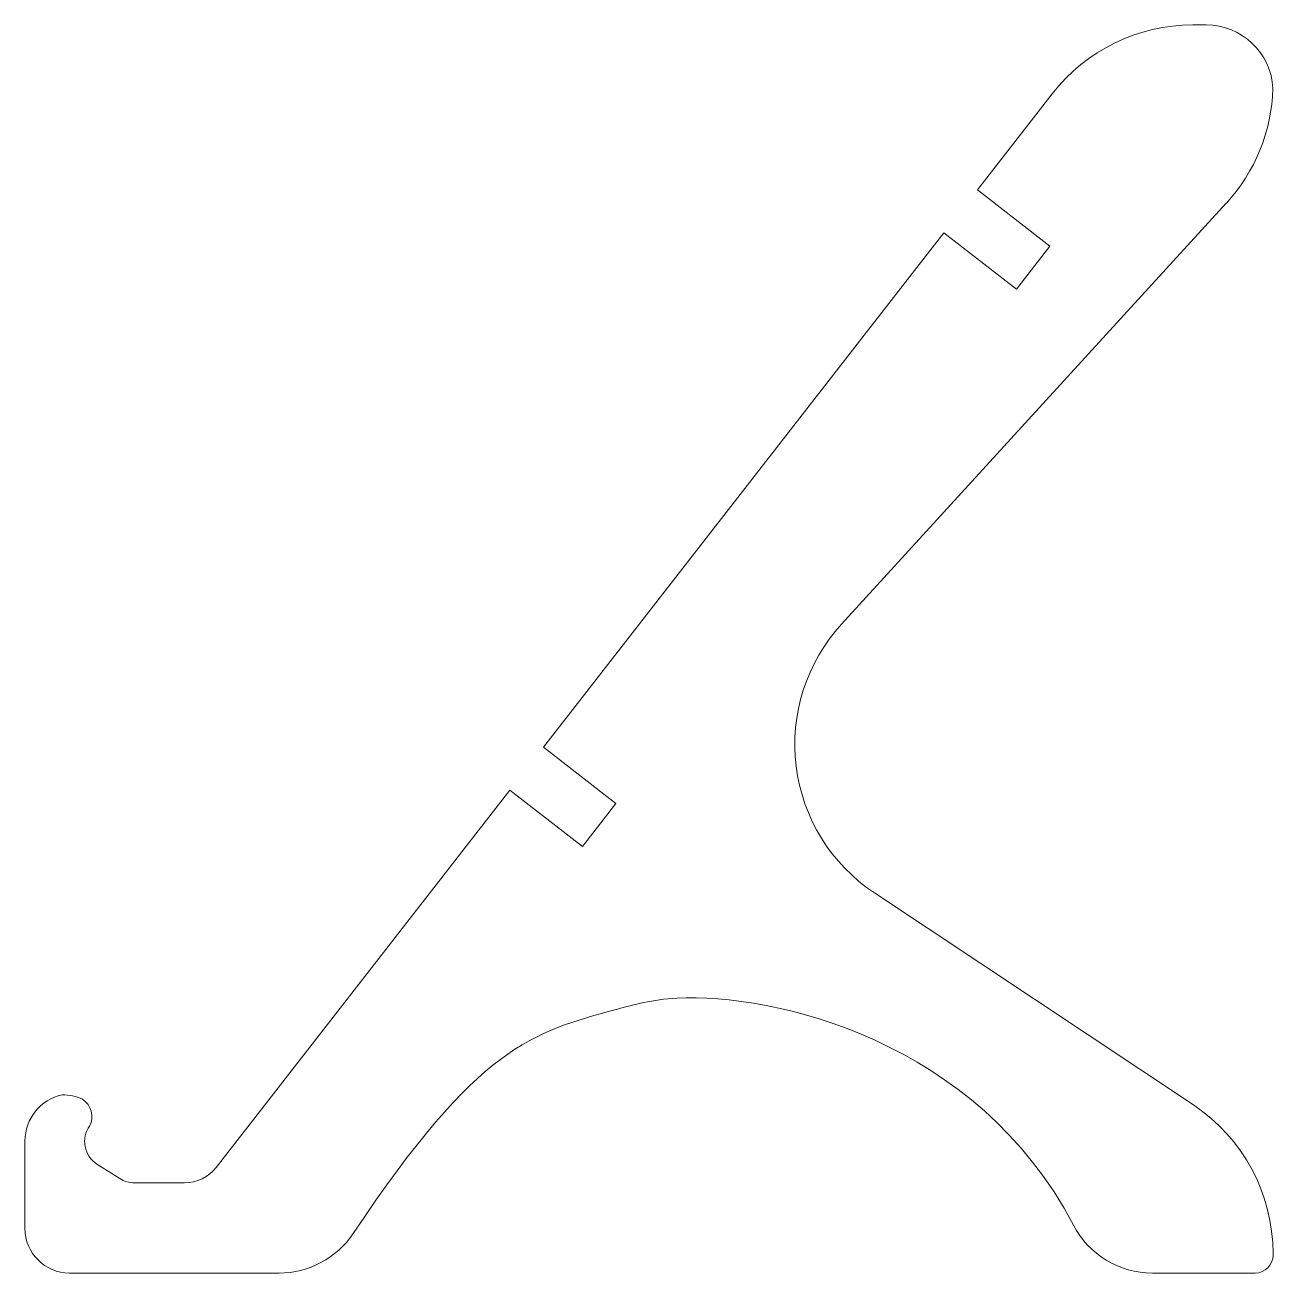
# Model space of a CAD drawing. Header units: millimetres. Extents: x 0 to 140, y 0 to 140.
import ezdxf

# ---------------------------------------------------------------- set-up
doc = ezdxf.new("R2010")
doc.units = ezdxf.units.MM

msp = doc.modelspace()

# ---------------------------------------------------------------- linework, layer by layer
at = {"color": 7, "linetype": 'Continuous', "lineweight": 15}
for p, q in [((131.01, 140), (132.5, 140)), ((106.84, 121.51), (115.23, 132.29)), ((106.84, 121.51), (114.96, 115.18)), ((134.76, 120), (91.6, 72.78)), ((58.15, 58.98), (103.09, 116.69)), ((111.22, 110.36), (103.09, 116.69)), ((114.96, 115.18), (111.22, 110.36)), ((58.15, 58.98), (66.27, 52.66)), ((21.44, 11.85), (54.4, 54.17)), ((62.53, 47.84), (54.4, 54.17)), ((66.27, 52.66), (62.53, 47.84)), ((95.29, 42.63), (131.07, 18.85)), ((0, 5), (0, 14.82)), ((8.08, 12.21), (10.65, 10.59)), ((12.26, 10.12), (17.89, 10.12)), ((140, 2), (140, 2.2)), ((5, 0), (28.5, 0)), ((126.48, 0), (138, 0))]:
    msp.add_line(p, q, dxfattribs=at)
for centre, radius, start, end in [((131.01, 120), 20, 90, 142.0895), ((132.5, 132.5), 7.5, 2.8854, 90), ((120, 133.49), 20, 317.5684, 358.2331), ((106.36, 59.29), 20, 137.5684, 236.3929), ((5.3, 14.82), 5.3, 102.1919, 180), ((4.18, 14.7), 5.3, 64.7178, 90), ((5.19, 17.54), 2.32, 332.9193, 57.0406), ((120, 2.2), 20, 0, 56.3929), ((9.69, 14.75), 3, 144.491, 237.5374), ((17.89, 14.62), 4.5, 270, 322.0895), ((12.26, 13.12), 3, 237.5374, 270), ((5, 5), 5, 180, 270), ((28.5, 10), 10, 270, 326.1321), ((126.48, 10), 10, 207.5389, 270), ((138, 2), 2, 270, 0)]:
    msp.add_arc(centre, radius, start, end, dxfattribs=at)
msp.add_open_spline([(117.61, 5.38), (106.79, 26.13), (77.94, 32.8), (57.91, 27.22), (51, 25.59), (36.8, 4.43)], degree=3, knots=[0.0290928, 0.0290928, 0.0290928, 0.0290928, 0.3866918, 0.4805845, 0.9680201, 0.9680201, 0.9680201, 0.9680201], dxfattribs=at)

doc.saveas('drawing.dxf')
